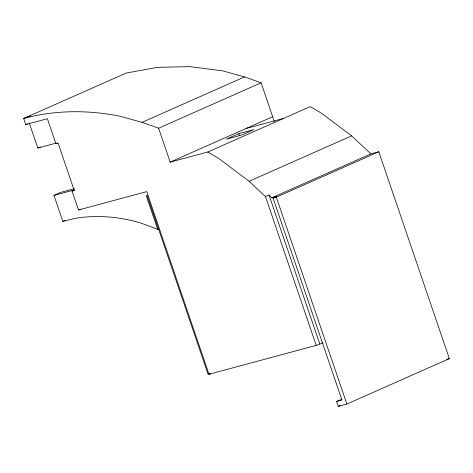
<?xml version="1.0" encoding="UTF-8"?>
<svg xmlns="http://www.w3.org/2000/svg" width="473" height="473" viewBox="0 0 473 473"><rect width="100%" height="100%" fill="white"/><g stroke="black" fill="none" stroke-linecap="round" stroke-linejoin="round"><path stroke-width="0.71" d="M274.305 121.591L261.096 82.787L244.511 76.945L222.901 70.926L189.803 66.622L157.379 67.343L126.137 73.073L23.65 118.487L25.719 124.541L27.475 123.766M29.231 122.986L37.822 148.037L40.4 146.896M25.719 124.541L47.383 118.729L55.926 143.78L57.682 143.006M30.526 115.897L23.65 118.487A330.645 249.933 66.1 0 1 120.414 116.34L142.024 122.359L244.511 76.945M142.024 122.359L158.609 128.201L261.096 82.787M209.291 373.575L207.996 373.924L158.774 229.683L140.989 223.079A220.323 166.543 66.1 0 0 75.55 218.26L62.797 221.417L53.963 195.396L61.052 192.257L74.367 188.674M323 342.943L316.212 345.385L208.977 374.279L146.725 191.612L78.5 209.988L72.073 191.139L74.415 190.099M158.609 128.201L170.174 162.121L272.649 116.713M238.8 133.652L226.431 139.133L241.597 135.059L253.966 129.578L238.8 133.652L239.48 135.656M207.748 152.034L310.241 106.62L321.025 112.911L351.616 135.857L370.885 153.896L271.934 197.744L268.995 194.994L265.459 196.561L249.123 181.271L218.532 158.325L207.748 152.034L170.174 162.121M78.5 209.988L80.262 209.208M62.797 221.417L64.825 220.524M249.123 181.271L351.616 135.857M370.826 153.914L378.802 151.762L449.35 358.629L346.863 404.043L338.195 406.378L336.534 401.5L341.949 400.04L273.063 198.051L276.599 196.484L271.934 197.744M273.063 198.051L276.309 197.176L378.802 151.762M208.977 374.279L210.757 373.487M336.534 401.5L341.932 399.111M338.195 406.378L340.217 405.479M207.996 373.924L209.332 373.374M37.822 148.037L55.956 143.159M55.926 143.78L58.126 143.189L74.273 190.542L72.073 191.139M53.963 195.396L74.196 189.957M446.683 359.35L449.35 358.629M246.155 128.455L283.735 118.368M276.309 197.176L346.863 404.043M268.995 194.994L319.748 343.818M265.459 196.561L316.212 345.385M157.698 229.281L146.228 195.698L147.109 195.455L158.774 229.683"/></g></svg>
